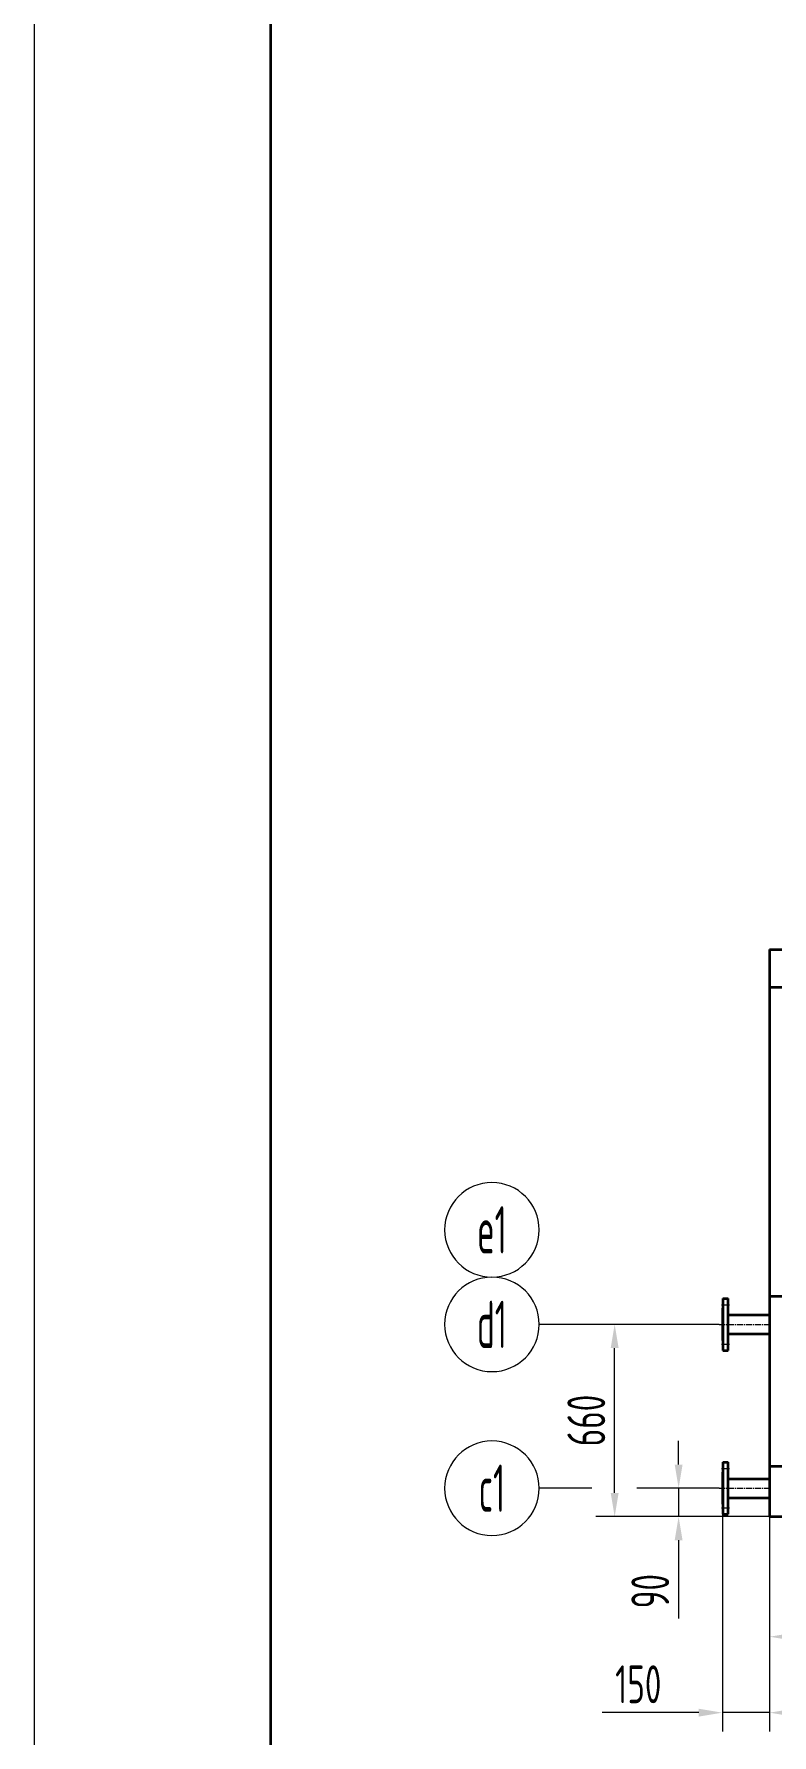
# Model space of a CAD drawing. Header units: millimetres. Extents: x 612290 to 637520, y -99766 to -71780.
# Drawn here: x 612290 to 614631, y -91226 to -85828 of the extents above; entities that cross this region are included whole.
import ezdxf
from ezdxf.enums import TextEntityAlignment as Align

# ---------------------------------------------------------------- set-up
doc = ezdxf.new("R2010")
doc.units = ezdxf.units.MM
doc.linetypes.add('CENTER2', pattern=[28.575000000000003, 19.05, -3.175, 3.175, -3.175])
for name, color, linetype, lineweight in [('1粗实线', 7, 'Continuous', 35), ('2细实线', 3, 'Continuous', 13), ('3中心线', 1, 'CENTER2', 13), ('7文本', 2, 'Continuous', 13), ('8标注', 3, 'Continuous', 13), ('9图表', 4, 'Continuous', 13)]:
    doc.layers.add(name, color=color, linetype=linetype, lineweight=lineweight)
doc.styles.add('lanpec', font='bpec_e.shx', dxfattribs={"width": 0.75, "bigfont": 'hztxt.shx'})
doc.styles.add('lanpec-dim', font='bpec_e.shx', dxfattribs={"width": 0.75, "bigfont": 'hztxt.shx'})
doc.dimstyles.new('lanpec$0', dxfattribs={"dimscale": 0, "dimtxt": 4, "dimasz": 2.5, "dimexe": 2, "dimexo": 0, "dimgap": 1, "dimtad": 1, "dimtxsty": 'lanpec-dim', "dimcen": 2.5, "dimclrd": 256, "dimclre": 256, "dimclrt": 256, "dimazin": 3, "dimtfac": 1, "dimtmove": 0, "dimatfit": 3, "dimlwd": -1, "dimlwe": -1, "dimarcsym": 0})

# ---------------------------------------------------------------- blocks, each defined once
blk = doc.blocks.new('*D1420')
at = {"layer": '2细实线', "transparency": 16777216}
for p, q in [((614623.7139848237, -90172.22751972033), (614623.7139848237, -91214.7010779725)), ((623983.7139848237, -90208.30164866218), (623983.7139848237, -91214.7010779725)), ((614698.7139848237, -91154.7010779725), (623908.7139848237, -91154.7010779725))]:
    blk.add_line(p, q, dxfattribs=at)
for points in [[(614698.7139848237, -91142.2010779725), (614698.7139848237, -91167.2010779725), (614623.7139848237, -91154.7010779725)], [(623908.7139848237, -91142.2010779725), (623908.7139848237, -91167.2010779725), (623983.7139848237, -91154.7010779725)]]:
    blk.add_solid(points, dxfattribs=at)
at = {"layer": 'Defpoints', "color": 0, "transparency": 16777216}
for p in [(614623.7139848237, -90172.22751972033), (623983.7139848237, -90208.30164866218), (623983.7139848237, -91154.7010779725)]:
    blk.add_point(p, dxfattribs=at)
at = {"layer": '2细实线', "transparency": 16777216, "insert": (619303.7139848237, -91064.7010779725), "char_height": 120, "attachment_point": 5, "style": 'lanpec-dim'}
blk.add_mtext('9150', dxfattribs=at)
blk = doc.blocks.new('A1-零部件图-LANPEC-AUTOPRINT')
at = {"layer": '1粗实线'}
blk.add_lwpolyline([(-816, 10), (-10, 10), (-10, 584), (-816, 584)], close=True, dxfattribs=at)
at = {"layer": '9图表'}
blk.add_lwpolyline([(-841, 0), (0, 0), (0, 594), (-841, 594)], close=True, dxfattribs=at)
blk = doc.blocks.new('*D1438')
at = {"layer": '2细实线', "transparency": 16777216}
for p, q in [((614335.0138611133, -90367.56214179858), (614335.0138611133, -90292.56214179858)), ((614463.7139848239, -90442.56214179858), (614275.0138611133, -90442.56214179858)), ((614335.0138611133, -90442.56214179858), (614335.0138611133, -90532.56214179858)), ((614623.7139848239, -90532.56214179858), (614275.0138611133, -90532.56214179858)), ((614335.0138611133, -90607.56214179858), (614335.0138611133, -90855.89547513193))]:
    blk.add_line(p, q, dxfattribs=at)
for points in [[(614322.5138611133, -90367.56214179858), (614347.5138611133, -90367.56214179858), (614335.0138611133, -90442.56214179858)], [(614322.5138611133, -90607.56214179858), (614347.5138611133, -90607.56214179858), (614335.0138611133, -90532.56214179858)]]:
    blk.add_solid(points, dxfattribs=at)
at = {"layer": 'Defpoints', "color": 0, "transparency": 16777216}
for p in [(614463.7139848239, -90442.56214179858), (614335.0138611133, -90532.56214179858), (614623.7139848239, -90532.56214179858)]:
    blk.add_point(p, dxfattribs=at)
at = {"layer": '2细实线', "transparency": 16777216, "insert": (614245.0138611132, -90769.22880846541), "char_height": 120, "attachment_point": 5, "rotation": 90, "style": 'lanpec-dim'}
blk.add_mtext('90', dxfattribs=at)
blk = doc.blocks.new('*D1439')
at = {"layer": '2细实线', "transparency": 16777216}
for p, q in [((614463.7139848239, -89922.56214179847), (614072.0398646313, -89922.56214179847)), ((614132.0398646313, -90457.56214179858), (614132.0398646313, -89997.56214179847)), ((614623.7139848239, -90532.56214179858), (614072.0398646313, -90532.56214179858))]:
    blk.add_line(p, q, dxfattribs=at)
for points in [[(614119.5398646313, -89997.56214179847), (614144.5398646313, -89997.56214179847), (614132.0398646313, -89922.56214179847)], [(614119.5398646313, -90457.56214179858), (614144.5398646313, -90457.56214179858), (614132.0398646313, -90532.56214179858)]]:
    blk.add_solid(points, dxfattribs=at)
at = {"layer": 'Defpoints', "color": 0, "transparency": 16777216}
for p in [(614132.0398646313, -89922.56214179847), (614463.7139848239, -89922.56214179847), (614623.7139848239, -90532.56214179858)]:
    blk.add_point(p, dxfattribs=at)
at = {"layer": '2细实线', "transparency": 16777216, "insert": (614042.0398646311, -90227.56214179868), "char_height": 120, "attachment_point": 5, "rotation": 90, "style": 'lanpec-dim'}
blk.add_mtext('660', dxfattribs=at)
blk = doc.blocks.new('管口号')
at = {"layer": '2细实线'}
blk.add_circle((3e-16, 5), 5, dxfattribs=at)
at = {"layer": '7文本', "style": 'lanpec', "width": 0.75}
blk.add_attdef('N', text='', height=5, dxfattribs=at).set_placement((0, 5), align=Align.MIDDLE_CENTER)
blk = doc.blocks.new('*D1442')
at = {"layer": '2细实线', "transparency": 16777216}
for p, q in [((614473.7139848237, -90488.43768344307), (614473.7139848237, -91214.7010779724)), ((614623.7139848237, -90735.35398947494), (614623.7139848237, -91214.7010779724)), ((614398.7139848237, -91154.7010779724), (614092.047318157, -91154.7010779724)), ((614623.7139848237, -91154.7010779724), (614473.7139848237, -91154.7010779724)), ((614698.7139848237, -91154.7010779724), (614773.7139848237, -91154.7010779724))]:
    blk.add_line(p, q, dxfattribs=at)
for points in [[(614398.7139848237, -91142.2010779724), (614398.7139848237, -91167.2010779724), (614473.7139848237, -91154.7010779724)], [(614698.7139848237, -91142.2010779724), (614698.7139848237, -91167.2010779724), (614623.7139848237, -91154.7010779724)]]:
    blk.add_solid(points, dxfattribs=at)
at = {"layer": 'Defpoints', "color": 0, "transparency": 16777216}
for p in [(614473.7139848237, -90488.43768344307), (614623.7139848237, -90735.35398947494), (614623.7139848237, -91154.7010779724)]:
    blk.add_point(p, dxfattribs=at)
at = {"layer": '2细实线', "transparency": 16777216, "insert": (614207.047318157, -91064.7010779724), "char_height": 120, "attachment_point": 5, "style": 'lanpec-dim'}
blk.add_mtext('150', dxfattribs=at)
blk = doc.blocks.new('*D1409')
at = {"layer": '2细实线', "transparency": 16777216}
for p, q in [((615443.7139848237, -90683.3793276287), (615443.7139848237, -90973.7022724058)), ((614623.7139848237, -90735.35398947494), (614623.7139848237, -90973.7022724058)), ((615368.7139848237, -90913.7022724058), (614698.7139848237, -90913.7022724058))]:
    blk.add_line(p, q, dxfattribs=at)
for points in [[(614698.7139848237, -90901.2022724058), (614698.7139848237, -90926.2022724058), (614623.7139848237, -90913.7022724058)], [(615368.7139848237, -90901.2022724058), (615368.7139848237, -90926.2022724058), (615443.7139848237, -90913.7022724058)]]:
    blk.add_solid(points, dxfattribs=at)
at = {"layer": 'Defpoints', "color": 0, "transparency": 16777216}
for p in [(615443.7139848237, -90683.3793276287), (614623.7139848237, -90735.35398947494), (614623.7139848237, -90913.7022724058)]:
    blk.add_point(p, dxfattribs=at)
at = {"layer": '2细实线', "transparency": 16777216, "insert": (615033.7139848237, -90823.7022724058), "char_height": 120, "attachment_point": 5, "style": 'lanpec-dim'}
blk.add_mtext('795', dxfattribs=at)

msp = doc.modelspace()

# ---------------------------------------------------------------- linework, layer by layer
msp.add_line((614623.7139848237, -90388.9257781617), (614623.7139848237, -90534.38032361672))
at = {"layer": '1粗实线'}
for p, q in [((614623.7139848236, -88732.56214179857), (623983.7139848237, -88732.56214179855)), ((614623.7139848237, -88732.56214179857), (614623.7139848237, -90532.56214179855)), ((614623.7139848236, -88852.56214179857), (623983.7139848237, -88852.56214179855)), ((614473.7139848237, -89871.56214179844), (614473.7139848237, -89973.56214179844)), ((614473.7139848237, -89871.56214179844), (614475.7139848237, -89871.56214179844)), ((614475.7139848237, -89840.06214179844), (614475.7139848237, -90005.06214179844)), ((614475.7139848237, -89840.06214179844), (614491.7139848237, -89840.06214179844)), ((614491.7139848237, -90005.06214179844), (614491.7139848237, -89840.06214179844)), ((614623.7139848237, -89832.56214179855), (623983.7139848237, -89832.56214179857)), ((614491.7139848237, -89892.41214179844), (614623.7139848237, -89892.41214179844)), ((614473.7139848237, -89973.56214179844), (614475.7139848237, -89973.56214179844)), ((614491.7139848237, -89952.71214179843), (614623.7139848237, -89952.71214179843)), ((614475.7139848237, -90005.06214179844), (614491.7139848237, -90005.06214179844)), ((614475.7139848237, -90360.06214179855), (614475.7139848237, -90525.06214179855)), ((614475.7139848237, -90360.06214179855), (614491.7139848237, -90360.06214179855)), ((614491.7139848237, -90525.06214179855), (614491.7139848237, -90360.06214179855)), ((614473.7139848237, -90391.56214179855), (614473.7139848237, -90493.56214179855)), ((614473.7139848237, -90391.56214179855), (614475.7139848237, -90391.56214179855)), ((614491.7139848237, -90412.41214179856), (614623.7139848237, -90412.41214179856)), ((614623.7139848237, -90372.56214179855), (618396.7206719397, -90372.56214179855)), ((614473.7139848237, -90493.56214179855), (614475.7139848237, -90493.56214179855)), ((614491.7139848237, -90472.71214179855), (614623.7139848237, -90472.71214179855)), ((614475.7139848237, -90525.06214179855), (614491.7139848237, -90525.06214179855)), ((614623.7139848237, -90532.56214179855), (623983.7139848237, -90532.56214179855))]:
    msp.add_line(p, q, dxfattribs=at)
at = {"layer": '2细实线'}
for p, q in [((614083.2589103538, -89922.56214179844), (613892.5697812341, -89922.56214179844)), ((614059.6915417035, -90442.56214179855), (613892.5697812341, -90442.56214179855)), ((614275.0138611117, -90442.56214179855), (614202.1683170049, -90442.56214179855))]:
    msp.add_line(p, q, dxfattribs=at)
at = {"layer": '3中心线'}
for p, q in [((614470.7139848237, -89860.06214179844), (614496.7139848237, -89860.06214179844)), ((614463.7139848237, -89922.56214179844), (614623.7139848237, -89922.56214179844)), ((614470.7139848237, -89985.06214179844), (614496.7139848237, -89985.06214179844)), ((614470.7139848237, -90380.06214179855), (614496.7139848237, -90380.06214179855)), ((614463.7139848237, -90442.56214179855), (614623.7139848237, -90442.56214179855)), ((614470.7139848237, -90505.06214179855), (614496.7139848237, -90505.06214179855))]:
    msp.add_line(p, q, dxfattribs=at)

# ---------------------------------------------------------------- block references
at = {"xscale": 30, "yscale": 30, "zscale": 30}
msp.add_blockref('A1-零部件图-LANPEC-AUTOPRINT', (637519.6756090282, -99765.58059234337), dxfattribs=at)
at = {"layer": '8标注'}
ref = msp.add_blockref('管口号', (613742.5697812341, -89472.56214179844), dxfattribs=dict(at, xscale=-30, yscale=30, zscale=30, rotation=180))
ref.add_attrib('N', 'e1', dxfattribs={"layer": '7文本', "height": 150, "style": 'lanpec', "width": 0.6}).set_placement((613742.5697812341, -89622.56214179844), align=Align.MIDDLE_CENTER)
ref = msp.add_blockref('管口号', (613742.5697812341, -89772.56214179844), dxfattribs=dict(at, xscale=-30, yscale=30, zscale=30, rotation=180))
ref.add_attrib('N', 'd1', dxfattribs={"layer": '7文本', "height": 150, "style": 'lanpec', "width": 0.6}).set_placement((613742.5697812341, -89922.56214179844), align=Align.MIDDLE_CENTER)
ref = msp.add_blockref('管口号', (613742.5697812341, -90292.56214179855), dxfattribs=dict(at, xscale=-30, yscale=30, zscale=30, rotation=180))
ref.add_attrib('N', 'c1', dxfattribs={"layer": '7文本', "height": 150, "style": 'lanpec', "width": 0.6}).set_placement((613742.5697812341, -90442.56214179855), align=Align.MIDDLE_CENTER)

# ---------------------------------------------------------------- dimensions: what is measured, and where the dimension line sits
at = {"layer": '2细实线'}
dim = msp.add_linear_dim(base=(614132.0398646313, -89922.56214179847), p1=(614623.7139848237, -90532.56214179855), p2=(614463.7139848237, -89922.56214179844), angle=90, text='660', dimstyle='lanpec$0', override={"dimscale": 30, "dimtoh": 1}, dxfattribs=at)
dim.commit()
dim.dimension.update_dxf_attribs({"geometry": '*D1439', "text_midpoint": (614042.0398646311, -90227.56214179868)})
for base, p1, p2, text, override, picture, middle in [((623983.7139848237, -91154.7010779725), (614623.7139848237, -90172.22751972033), (623983.7139848237, -90208.30164866218), '9150', {"dimscale": 30}, '*D1420', (619303.7139848237, -91064.7010779725)), ((614623.7139848237, -90913.7022724058), (615443.7139848237, -90683.3793276287), (614623.7139848237, -90735.35398947494), '795', {"dimscale": 30, "dimtoh": 1}, '*D1409', (615033.7139848237, -90823.7022724058))]:
    dim = msp.add_linear_dim(base=base, p1=p1, p2=p2, text=text, dimstyle='lanpec$0', override=override, dxfattribs=at)
    dim.commit()
    dim.dimension.update_dxf_attribs({"geometry": picture, "text_midpoint": middle})
dim = msp.add_linear_dim(base=(614335.0138611133, -90532.56214179858), p1=(614463.7139848237, -90442.56214179855), p2=(614623.7139848237, -90532.56214179855), angle=90, dimstyle='lanpec$0', override={"dimscale": 30}, dxfattribs=at)
dim.commit()
dim.dimension.update_dxf_attribs({"geometry": '*D1438', "text_midpoint": (614245.0138611132, -90769.22880846541)})
dim = msp.add_linear_dim(base=(614623.7139848237, -91154.7010779724), p1=(614473.7139848237, -90488.43768344307), p2=(614623.7139848237, -90735.35398947494), dimstyle='lanpec$0', override={"dimscale": 30, "dimtoh": 1}, dxfattribs=at)
dim.commit()
dim.dimension.update_dxf_attribs({"geometry": '*D1442', "text_midpoint": (614207.047318157, -91154.7010779724), "dimtype": 160})

doc.saveas('drawing.dxf')
